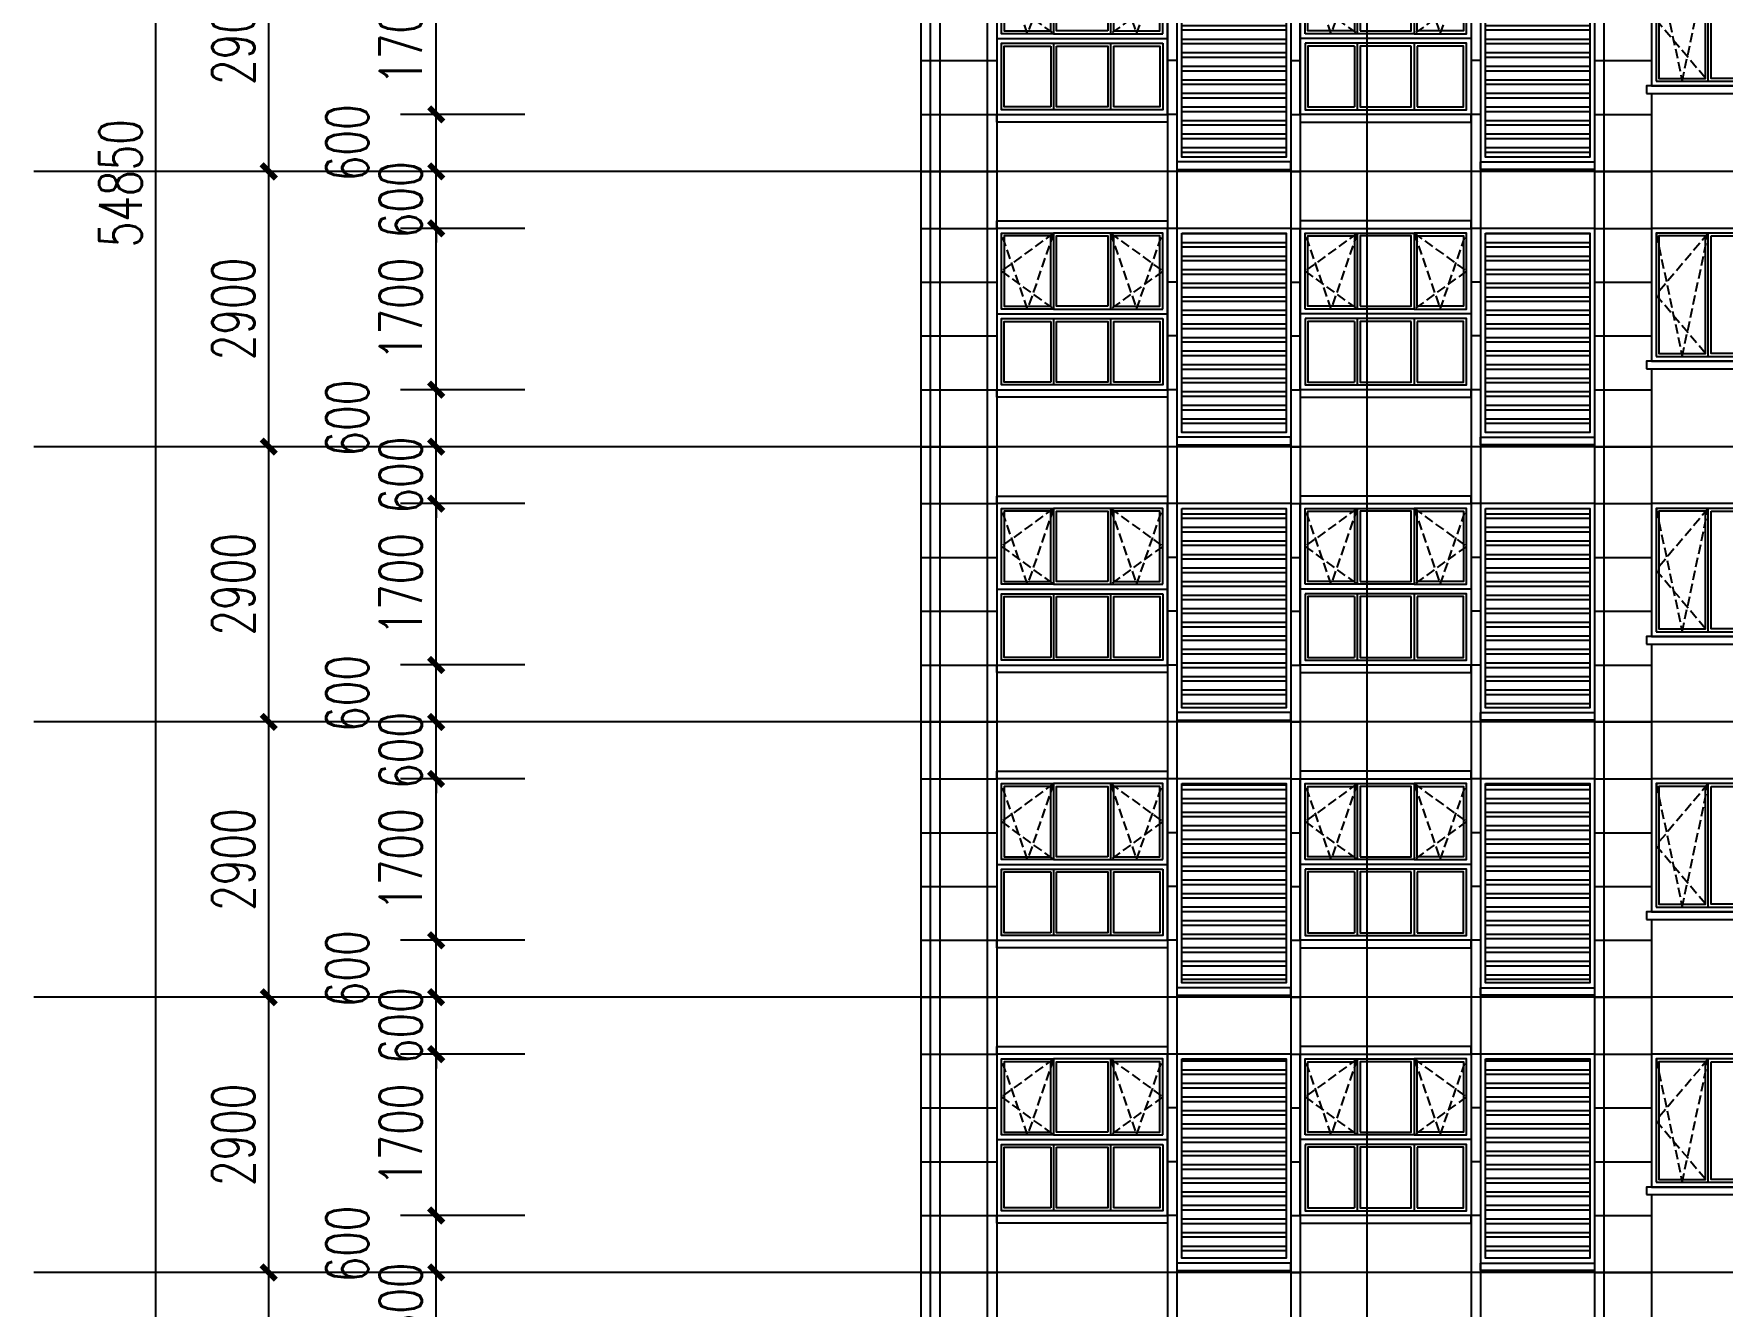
# Model space of a CAD drawing. Extents: x -59851 to 653804, y -249523 to 437614.
# Drawn here: x 465418 to 483213, y 380033 to 393438 of the extents above; entities that cross this region are included whole.
import ezdxf

# ---------------------------------------------------------------- set-up
doc = ezdxf.new("R2010")
doc.units = 0
doc.header["$LTSCALE"] = 1000
doc.header["$MEASUREMENT"] = 0
doc.linetypes.add('DASH', pattern=[0.35, 0.25, -0.1])
for name, color, linetype in [('A-材质分割线（横向）', 252, 'Continuous'), ('A-材质分割线（竖向）', 8, 'Continuous'), ('A-示意', 8, 'Continuous'), ('A-第三道尺寸线', 105, 'Continuous'), ('DOTE', 16, 'Continuous'), ('ELE-0', 142, 'Continuous'), ('ELE-2', 31, 'Continuous'), ('ELE-3', 35, 'Continuous'), ('PUB_DIM', 3, 'Continuous'), ('PUB_HATCH', 8, 'Continuous')]:
    doc.layers.add(name, color=color, linetype=linetype)
doc.styles.add('_TCH_DIM_T3', font='SIMPLEX.shx', dxfattribs={"width": 0.705882, "bigfont": 'GBCBIG.shx'})
doc.dimstyles.new('_TCH_ARCH&&150', dxfattribs={"dimtxt": 446.25, "dimasz": 150, "dimexe": 375, "dimexo": 450, "dimgap": 150, "dimtad": 1, "dimdec": 0, "dimzin": 0, "dimdsep": 46, "dimtxsty": '_TCH_DIM_T3', "dimblk": 'ARCHTICK', "dimcen": 0.09, "dimclrt": 7, "dimazin": 2, "dimtfac": 1, "dimtdec": 0, "dimtix": 1, "dimtmove": 2, "dimatfit": 3, "dimfxl": 0, "dimtolj": 1, "dimtzin": 0, "dimarcsym": 0})

# ---------------------------------------------------------------- blocks, each defined once
blk = doc.blocks.new('151400')
at = {"layer": 'A-示意', "linetype": 'DASH', "ltscale": 0.4}
for points in [[(426808, 377013), (426258, 376363), (426808, 375713)], [(426258, 377013), (426533, 375713), (426808, 377013)]]:
    blk.add_lwpolyline(points, dxfattribs=at)
at = {"layer": 'ELE-0'}
blk.add_line((426808, 375713), (426808, 377013), dxfattribs=at)
for points in [[(426208, 375663), (427708, 375663), (427708, 377063), (426208, 377063)], [(426258, 375713), (427658, 375713), (427658, 377013), (426258, 377013)], [(426778, 376983), (426288, 376983), (426288, 375743), (426778, 375743)], [(426838, 376983), (427628, 376983), (427628, 375743), (426838, 375743)]]:
    blk.add_lwpolyline(points, close=True, dxfattribs=at)
blk = doc.blocks.new('1718')
at = {"layer": 'A-示意', "linetype": 'DASH', "ltscale": 0.4}
for points in [[(443561, 363543), (443011, 363143), (443561, 362743)], [(443561, 363543), (443286, 362743), (443011, 363543)], [(444161, 363543), (444711, 363143), (444161, 362743)], [(444161, 363543), (444436, 362743), (444711, 363543)]]:
    blk.add_lwpolyline(points, dxfattribs=at)
at = {"layer": 'ELE-0'}
for p, q in [((443561, 363543), (443561, 362743)), ((444761, 363543), (444761, 361943)), ((444761, 362693), (442961, 362693)), ((443531, 362613), (443531, 361973)), ((443561, 362643), (443561, 361943)), ((444161, 362643), (444161, 361943)), ((444191, 362613), (444191, 361973))]:
    blk.add_line(p, q, dxfattribs=at)
for points in [[(442961, 361893), (442961, 363593), (444761, 363593), (444761, 361893), (442961, 361893)], [(443531, 362613), (443041, 362613), (443041, 361973), (443531, 361973)], [(444191, 361973), (444681, 361973), (444681, 362613), (444191, 362613)]]:
    blk.add_lwpolyline(points, dxfattribs=at)
for points in [[(443011, 362743), (443011, 363543), (444161, 363543), (444161, 362743)], [(443531, 362773), (443041, 362773), (443041, 363513), (443531, 363513)], [(443591, 362773), (444131, 362773), (444131, 363513), (443591, 363513)], [(444161, 362743), (444711, 362743), (444711, 363543), (444161, 363543)], [(444191, 363513), (444681, 363513), (444681, 362773), (444191, 362773)], [(443011, 362643), (443011, 361943), (444711, 361943), (444711, 362643)], [(444131, 362613), (443591, 362613), (443591, 361973), (444131, 361973)]]:
    blk.add_lwpolyline(points, close=True, dxfattribs=at)
blk = doc.blocks.new('nanssliman')
at = {"layer": 'PUB_HATCH'}
h = blk.add_hatch(dxfattribs=at)
h.set_pattern_fill('ANSI32', color=256, scale=30, angle=135)
h.set_pattern_definition([(180, (-15200, 0), (-1e-14, -142.875), []), (180, (-15247.63, 47.63), (-1e-14, -142.875), [])])
h.paths.add_polyline_path([(421108, 363647), (422208, 363647), (422208, 361547), (421108, 361547)])
h = blk.add_hatch(dxfattribs=at)
h.set_pattern_fill('ANSI32', color=256, scale=30, angle=135)
h.set_pattern_definition([(180, (0, 0), (-1e-14, -142.875), []), (180, (-47.63, 47.63), (-1e-14, -142.875), [])])
h.paths.add_polyline_path([(424308, 363647), (425408, 363647), (425408, 361547), (424308, 361547)])
at = {"layer": 'A-材质分割线（横向）'}
for points in [[(418358, 363697), (419158, 363697)], [(421058, 363697), (420958, 363697)], [(422258, 363697), (422358, 363697)], [(424258, 363697), (424158, 363697)], [(425458, 363697), (426058, 363697)], [(418358, 363130), (419158, 363130)], [(421058, 363130), (420958, 363130)], [(422258, 363130), (422358, 363130)], [(424258, 363130), (424158, 363130)], [(425458, 363130), (426058, 363130)], [(418358, 362564), (419158, 362564)], [(421058, 362564), (420958, 362564)], [(422258, 362564), (422358, 362564)], [(424258, 362564), (424158, 362564)], [(425458, 362564), (426058, 362564)], [(418358, 361997), (419158, 361997)], [(421058, 361997), (420958, 361997)], [(422258, 361997), (422358, 361997)], [(424258, 361997), (424158, 361997)], [(425458, 361997), (426058, 361997)], [(418358, 361397), (419158, 361397)], [(421058, 361397), (420958, 361397)], [(422258, 361397), (422358, 361397)], [(424258, 361397), (424158, 361397)], [(425458, 361397), (426058, 361397)]]:
    blk.add_lwpolyline(points, dxfattribs=at)
at = {"layer": 'A-材质分割线（竖向）'}
for points in [[(426058, 364297), (426058, 363697)], [(426058, 362297), (426058, 362297)], [(426058, 362217), (426058, 361397)]]:
    blk.add_lwpolyline(points, dxfattribs=at)
at = {"layer": 'ELE-2'}
for points in [[(418458, 364297), (418458, 361397)], [(419058, 364297), (419058, 361397)], [(419158, 364297), (419158, 361397)], [(420958, 364297), (420958, 361397)], [(421058, 364297), (421058, 361397)], [(422258, 364297), (422258, 361397)], [(422358, 364297), (422358, 361397)], [(424158, 364297), (424158, 361397)], [(424258, 364297), (424258, 361397)], [(425458, 364297), (425458, 361397)], [(425558, 364297), (425558, 361397)], [(426058, 363697), (426058, 362297)]]:
    blk.add_lwpolyline(points, dxfattribs=at)
at = {"layer": 'ELE-3'}
for points in [[(418358, 364297), (418358, 361397)], [(422258, 363697), (421058, 363697)], [(425458, 363697), (424258, 363697)]]:
    blk.add_lwpolyline(points, dxfattribs=at)
for points in [[(420958, 363697), (419158, 363697), (419158, 363777), (420958, 363777)], [(422358, 363697), (424158, 363697), (424158, 363777), (422358, 363777)], [(426008, 362217), (427608, 362217), (427608, 362297), (426008, 362297)], [(420958, 361917), (419158, 361917), (419158, 361997), (420958, 361997)], [(422358, 361917), (424158, 361917), (424158, 361997), (422358, 361997)], [(422258, 361497), (421058, 361497), (421058, 361417), (422258, 361417)], [(424258, 361497), (425458, 361497), (425458, 361417), (424258, 361417)]]:
    blk.add_lwpolyline(points, close=True, dxfattribs=at)
at = {"layer": 'PUB_HATCH'}
for points in [[(421108, 363647), (422208, 363647), (422208, 361547), (421108, 361547)], [(424308, 363647), (425408, 363647), (425408, 361547), (424308, 361547)]]:
    blk.add_lwpolyline(points, close=True, dxfattribs=at)
at = {"layer": 'ELE-0', "xscale": -1}
blk.add_blockref('1718', (863919, 104), dxfattribs=at)
at = {"layer": 'ELE-0'}
for name, p in [('1718', (-20603, 104)), ('151400', (-150, -13366))]:
    blk.add_blockref(name, p, dxfattribs=at)
blk = doc.blocks.new('_ArchTick')
at = {"color": 0, "linetype": 'ByBlock', "const_width": 0.4}
blk.add_lwpolyline([(-0.5, -0.5), (0.5, 0.5)], dxfattribs=at)
blk = doc.blocks.new('*D3881')
at = {"layer": 'Defpoints', "color": 0, "transparency": 16777216}
for p in [(466705, 419288), (468304, 419288), (468304, 364438)]:
    blk.add_point(p, dxfattribs=at)
at = {"layer": 'PUB_DIM', "color": 0, "lineweight": -2, "transparency": 16777216}
for p, q in [((467854, 419288), (466330, 419288)), ((466705, 364438), (466705, 419288)), ((467854, 364438), (466330, 364438))]:
    blk.add_line(p, q, dxfattribs=at)
at = {"layer": 'PUB_DIM', "color": 0, "lineweight": -2, "transparency": 16777216, "xscale": 150, "yscale": 150, "zscale": 150}
for p, rotation in [((466705, 419288), 90), ((466705, 364438), 270)]:
    blk.add_blockref('_ArchTick', p, dxfattribs=dict(at, rotation=rotation))
at = {"layer": 'PUB_DIM', "color": 7, "transparency": 16777216, "insert": (466332, 391863), "char_height": 446.2, "attachment_point": 5, "rotation": 90, "style": '_TCH_DIM_T3'}
blk.add_mtext('\\A1;54850', dxfattribs=at)
blk = doc.blocks.new('*D3891')
at = {"layer": 'Defpoints', "color": 0, "transparency": 16777216}
for p in [(467894, 394888), (469468, 394888), (469468, 391988)]:
    blk.add_point(p, dxfattribs=at)
at = {"layer": 'PUB_DIM', "color": 0, "lineweight": -2, "transparency": 16777216}
for p, q in [((469018, 394888), (467519, 394888)), ((467894, 391988), (467894, 394888)), ((469018, 391988), (467519, 391988))]:
    blk.add_line(p, q, dxfattribs=at)
at = {"layer": 'PUB_DIM', "color": 0, "lineweight": -2, "transparency": 16777216, "xscale": 150, "yscale": 150, "zscale": 150}
for p, rotation in [((467894, 394888), 90), ((467894, 391988), 270)]:
    blk.add_blockref('_ArchTick', p, dxfattribs=dict(at, rotation=rotation))
at = {"layer": 'PUB_DIM', "color": 7, "transparency": 16777216, "insert": (467521, 393438), "char_height": 446.2, "attachment_point": 5, "rotation": 90, "style": '_TCH_DIM_T3'}
blk.add_mtext('\\A1;2900', dxfattribs=at)
blk = doc.blocks.new('*D3892')
at = {"layer": 'Defpoints', "color": 0, "transparency": 16777216}
for p in [(467894, 391988), (469468, 391988), (469468, 389088)]:
    blk.add_point(p, dxfattribs=at)
at = {"layer": 'PUB_DIM', "color": 0, "lineweight": -2, "transparency": 16777216}
for p, q in [((469018, 391988), (467519, 391988)), ((467894, 389088), (467894, 391988)), ((469018, 389088), (467519, 389088))]:
    blk.add_line(p, q, dxfattribs=at)
at = {"layer": 'PUB_DIM', "color": 0, "lineweight": -2, "transparency": 16777216, "xscale": 150, "yscale": 150, "zscale": 150}
for p, rotation in [((467894, 391988), 90), ((467894, 389088), 270)]:
    blk.add_blockref('_ArchTick', p, dxfattribs=dict(at, rotation=rotation))
at = {"layer": 'PUB_DIM', "color": 7, "transparency": 16777216, "insert": (467521, 390538), "char_height": 446.2, "attachment_point": 5, "rotation": 90, "style": '_TCH_DIM_T3'}
blk.add_mtext('\\A1;2900', dxfattribs=at)
blk = doc.blocks.new('*D3893')
at = {"layer": 'Defpoints', "color": 0, "transparency": 16777216}
for p in [(467894, 389088), (469468, 389088), (469468, 386188)]:
    blk.add_point(p, dxfattribs=at)
at = {"layer": 'PUB_DIM', "color": 0, "lineweight": -2, "transparency": 16777216}
for p, q in [((469018, 389088), (467519, 389088)), ((467894, 386188), (467894, 389088)), ((469018, 386188), (467519, 386188))]:
    blk.add_line(p, q, dxfattribs=at)
at = {"layer": 'PUB_DIM', "color": 0, "lineweight": -2, "transparency": 16777216, "xscale": 150, "yscale": 150, "zscale": 150}
for p, rotation in [((467894, 389088), 90), ((467894, 386188), 270)]:
    blk.add_blockref('_ArchTick', p, dxfattribs=dict(at, rotation=rotation))
at = {"layer": 'PUB_DIM', "color": 7, "transparency": 16777216, "insert": (467521, 387638), "char_height": 446.2, "attachment_point": 5, "rotation": 90, "style": '_TCH_DIM_T3'}
blk.add_mtext('\\A1;2900', dxfattribs=at)
blk = doc.blocks.new('*D3894')
at = {"layer": 'Defpoints', "color": 0, "transparency": 16777216}
for p in [(467894, 386188), (469468, 386188), (469468, 383288)]:
    blk.add_point(p, dxfattribs=at)
at = {"layer": 'PUB_DIM', "color": 0, "lineweight": -2, "transparency": 16777216}
for p, q in [((469018, 386188), (467519, 386188)), ((467894, 383288), (467894, 386188)), ((469018, 383288), (467519, 383288))]:
    blk.add_line(p, q, dxfattribs=at)
at = {"layer": 'PUB_DIM', "color": 0, "lineweight": -2, "transparency": 16777216, "xscale": 150, "yscale": 150, "zscale": 150}
for p, rotation in [((467894, 386188), 90), ((467894, 383288), 270)]:
    blk.add_blockref('_ArchTick', p, dxfattribs=dict(at, rotation=rotation))
at = {"layer": 'PUB_DIM', "color": 7, "transparency": 16777216, "insert": (467521, 384738), "char_height": 446.2, "attachment_point": 5, "rotation": 90, "style": '_TCH_DIM_T3'}
blk.add_mtext('\\A1;2900', dxfattribs=at)
blk = doc.blocks.new('*D3895')
at = {"layer": 'Defpoints', "color": 0, "transparency": 16777216}
for p in [(467894, 383288), (469468, 383288), (469468, 380388)]:
    blk.add_point(p, dxfattribs=at)
at = {"layer": 'PUB_DIM', "color": 0, "lineweight": -2, "transparency": 16777216}
for p, q in [((469018, 383288), (467519, 383288)), ((467894, 380388), (467894, 383288)), ((469018, 380388), (467519, 380388))]:
    blk.add_line(p, q, dxfattribs=at)
at = {"layer": 'PUB_DIM', "color": 0, "lineweight": -2, "transparency": 16777216, "xscale": 150, "yscale": 150, "zscale": 150}
for p, rotation in [((467894, 383288), 90), ((467894, 380388), 270)]:
    blk.add_blockref('_ArchTick', p, dxfattribs=dict(at, rotation=rotation))
at = {"layer": 'PUB_DIM', "color": 7, "transparency": 16777216, "insert": (467521, 381838), "char_height": 446.2, "attachment_point": 5, "rotation": 90, "style": '_TCH_DIM_T3'}
blk.add_mtext('\\A1;2900', dxfattribs=at)
blk = doc.blocks.new('*D3896')
at = {"layer": 'Defpoints', "color": 0, "transparency": 16777216}
for p in [(467894, 380388), (469468, 380388), (469468, 377488)]:
    blk.add_point(p, dxfattribs=at)
at = {"layer": 'PUB_DIM', "color": 0, "lineweight": -2, "transparency": 16777216}
for p, q in [((469018, 380388), (467519, 380388)), ((467894, 377488), (467894, 380388)), ((469018, 377488), (467519, 377488))]:
    blk.add_line(p, q, dxfattribs=at)
at = {"layer": 'PUB_DIM', "color": 0, "lineweight": -2, "transparency": 16777216, "xscale": 150, "yscale": 150, "zscale": 150}
for p, rotation in [((467894, 380388), 90), ((467894, 377488), 270)]:
    blk.add_blockref('_ArchTick', p, dxfattribs=dict(at, rotation=rotation))
at = {"layer": 'PUB_DIM', "color": 7, "transparency": 16777216, "insert": (467521, 378938), "char_height": 446.2, "attachment_point": 5, "rotation": 90, "style": '_TCH_DIM_T3'}
blk.add_mtext('\\A1;2900', dxfattribs=at)
blk = doc.blocks.new('*D3917')
at = {"layer": 'A-第三道尺寸线', "color": 0, "lineweight": -2, "transparency": 16777216}
for p, q in [((469659, 380388), (469659, 380538)), ((470593, 380388), (469284, 380388)), ((469659, 379788), (469659, 380388)), ((470593, 379788), (469284, 379788)), ((469659, 379788), (469659, 379638))]:
    blk.add_line(p, q, dxfattribs=at)
at = {"layer": 'Defpoints', "color": 0, "transparency": 16777216}
for p in [(469659, 380388), (471043, 380388), (471043, 379788)]:
    blk.add_point(p, dxfattribs=at)
at = {"layer": 'A-第三道尺寸线', "color": 0, "lineweight": -2, "transparency": 16777216, "xscale": 150, "yscale": 150, "zscale": 150}
for p, rotation in [((469659, 380388), 270), ((469659, 379788), 90)]:
    blk.add_blockref('_ArchTick', p, dxfattribs=dict(at, rotation=rotation))
at = {"layer": 'A-第三道尺寸线', "color": 7, "transparency": 16777216, "insert": (469286, 380088), "char_height": 446.2, "attachment_point": 5, "rotation": 90, "style": '_TCH_DIM_T3'}
blk.add_mtext('\\A1;600', dxfattribs=at)
blk = doc.blocks.new('*D3918')
at = {"layer": 'A-第三道尺寸线', "color": 0, "lineweight": -2, "transparency": 16777216}
for p, q in [((470593, 380988), (469284, 380988)), ((469659, 380388), (469659, 380988)), ((470593, 380388), (469284, 380388))]:
    blk.add_line(p, q, dxfattribs=at)
at = {"layer": 'Defpoints', "color": 0, "transparency": 16777216}
for p in [(469659, 380988), (471043, 380988), (471043, 380388)]:
    blk.add_point(p, dxfattribs=at)
at = {"layer": 'A-第三道尺寸线', "color": 0, "lineweight": -2, "transparency": 16777216, "xscale": 150, "yscale": 150, "zscale": 150}
for p, rotation in [((469659, 380988), 90), ((469659, 380388), 270)]:
    blk.add_blockref('_ArchTick', p, dxfattribs=dict(at, rotation=rotation))
at = {"layer": 'A-第三道尺寸线', "color": 7, "transparency": 16777216, "insert": (468721, 380688), "char_height": 446.2, "attachment_point": 5, "rotation": 90, "style": '_TCH_DIM_T3'}
blk.add_mtext('\\A1;600', dxfattribs=at)
blk = doc.blocks.new('*D3919')
at = {"layer": 'A-第三道尺寸线', "color": 0, "lineweight": -2, "transparency": 16777216}
for p, q in [((470593, 382688), (469284, 382688)), ((469659, 380988), (469659, 382688)), ((470593, 380988), (469284, 380988))]:
    blk.add_line(p, q, dxfattribs=at)
at = {"layer": 'Defpoints', "color": 0, "transparency": 16777216}
for p in [(469659, 382688), (471043, 382688), (471043, 380988)]:
    blk.add_point(p, dxfattribs=at)
at = {"layer": 'A-第三道尺寸线', "color": 0, "lineweight": -2, "transparency": 16777216, "xscale": 150, "yscale": 150, "zscale": 150}
for p, rotation in [((469659, 382688), 90), ((469659, 380988), 270)]:
    blk.add_blockref('_ArchTick', p, dxfattribs=dict(at, rotation=rotation))
at = {"layer": 'A-第三道尺寸线', "color": 7, "transparency": 16777216, "insert": (469286, 381838), "char_height": 446.2, "attachment_point": 5, "rotation": 90, "style": '_TCH_DIM_T3'}
blk.add_mtext('\\A1;1700', dxfattribs=at)
blk = doc.blocks.new('*D3920')
at = {"layer": 'A-第三道尺寸线', "color": 0, "lineweight": -2, "transparency": 16777216}
for p, q in [((469659, 383288), (469659, 383438)), ((470593, 383288), (469284, 383288)), ((469659, 382688), (469659, 383288)), ((470593, 382688), (469284, 382688)), ((469659, 382688), (469659, 382538))]:
    blk.add_line(p, q, dxfattribs=at)
at = {"layer": 'Defpoints', "color": 0, "transparency": 16777216}
for p in [(469659, 383288), (471043, 383288), (471043, 382688)]:
    blk.add_point(p, dxfattribs=at)
at = {"layer": 'A-第三道尺寸线', "color": 0, "lineweight": -2, "transparency": 16777216, "xscale": 150, "yscale": 150, "zscale": 150}
for p, rotation in [((469659, 383288), 270), ((469659, 382688), 90)]:
    blk.add_blockref('_ArchTick', p, dxfattribs=dict(at, rotation=rotation))
at = {"layer": 'A-第三道尺寸线', "color": 7, "transparency": 16777216, "insert": (469286, 382988), "char_height": 446.2, "attachment_point": 5, "rotation": 90, "style": '_TCH_DIM_T3'}
blk.add_mtext('\\A1;600', dxfattribs=at)
blk = doc.blocks.new('*D3921')
at = {"layer": 'A-第三道尺寸线', "color": 0, "lineweight": -2, "transparency": 16777216}
for p, q in [((470593, 383888), (469284, 383888)), ((469659, 383288), (469659, 383888)), ((470593, 383288), (469284, 383288))]:
    blk.add_line(p, q, dxfattribs=at)
at = {"layer": 'Defpoints', "color": 0, "transparency": 16777216}
for p in [(469659, 383888), (471043, 383888), (471043, 383288)]:
    blk.add_point(p, dxfattribs=at)
at = {"layer": 'A-第三道尺寸线', "color": 0, "lineweight": -2, "transparency": 16777216, "xscale": 150, "yscale": 150, "zscale": 150}
for p, rotation in [((469659, 383888), 90), ((469659, 383288), 270)]:
    blk.add_blockref('_ArchTick', p, dxfattribs=dict(at, rotation=rotation))
at = {"layer": 'A-第三道尺寸线', "color": 7, "transparency": 16777216, "insert": (468721, 383588), "char_height": 446.2, "attachment_point": 5, "rotation": 90, "style": '_TCH_DIM_T3'}
blk.add_mtext('\\A1;600', dxfattribs=at)
blk = doc.blocks.new('*D3922')
at = {"layer": 'A-第三道尺寸线', "color": 0, "lineweight": -2, "transparency": 16777216}
for p, q in [((470593, 385588), (469284, 385588)), ((469659, 383888), (469659, 385588)), ((470593, 383888), (469284, 383888))]:
    blk.add_line(p, q, dxfattribs=at)
at = {"layer": 'Defpoints', "color": 0, "transparency": 16777216}
for p in [(469659, 385588), (471043, 385588), (471043, 383888)]:
    blk.add_point(p, dxfattribs=at)
at = {"layer": 'A-第三道尺寸线', "color": 0, "lineweight": -2, "transparency": 16777216, "xscale": 150, "yscale": 150, "zscale": 150}
for p, rotation in [((469659, 385588), 90), ((469659, 383888), 270)]:
    blk.add_blockref('_ArchTick', p, dxfattribs=dict(at, rotation=rotation))
at = {"layer": 'A-第三道尺寸线', "color": 7, "transparency": 16777216, "insert": (469286, 384738), "char_height": 446.2, "attachment_point": 5, "rotation": 90, "style": '_TCH_DIM_T3'}
blk.add_mtext('\\A1;1700', dxfattribs=at)
blk = doc.blocks.new('*D3923')
at = {"layer": 'A-第三道尺寸线', "color": 0, "lineweight": -2, "transparency": 16777216}
for p, q in [((469659, 386188), (469659, 386338)), ((470593, 386188), (469284, 386188)), ((469659, 385588), (469659, 386188)), ((470593, 385588), (469284, 385588)), ((469659, 385588), (469659, 385438))]:
    blk.add_line(p, q, dxfattribs=at)
at = {"layer": 'Defpoints', "color": 0, "transparency": 16777216}
for p in [(469659, 386188), (471043, 386188), (471043, 385588)]:
    blk.add_point(p, dxfattribs=at)
at = {"layer": 'A-第三道尺寸线', "color": 0, "lineweight": -2, "transparency": 16777216, "xscale": 150, "yscale": 150, "zscale": 150}
for p, rotation in [((469659, 386188), 270), ((469659, 385588), 90)]:
    blk.add_blockref('_ArchTick', p, dxfattribs=dict(at, rotation=rotation))
at = {"layer": 'A-第三道尺寸线', "color": 7, "transparency": 16777216, "insert": (469286, 385888), "char_height": 446.2, "attachment_point": 5, "rotation": 90, "style": '_TCH_DIM_T3'}
blk.add_mtext('\\A1;600', dxfattribs=at)
blk = doc.blocks.new('*D3924')
at = {"layer": 'A-第三道尺寸线', "color": 0, "lineweight": -2, "transparency": 16777216}
for p, q in [((470593, 386788), (469284, 386788)), ((469659, 386188), (469659, 386788)), ((470593, 386188), (469284, 386188))]:
    blk.add_line(p, q, dxfattribs=at)
at = {"layer": 'Defpoints', "color": 0, "transparency": 16777216}
for p in [(469659, 386788), (471043, 386788), (471043, 386188)]:
    blk.add_point(p, dxfattribs=at)
at = {"layer": 'A-第三道尺寸线', "color": 0, "lineweight": -2, "transparency": 16777216, "xscale": 150, "yscale": 150, "zscale": 150}
for p, rotation in [((469659, 386788), 90), ((469659, 386188), 270)]:
    blk.add_blockref('_ArchTick', p, dxfattribs=dict(at, rotation=rotation))
at = {"layer": 'A-第三道尺寸线', "color": 7, "transparency": 16777216, "insert": (468721, 386488), "char_height": 446.2, "attachment_point": 5, "rotation": 90, "style": '_TCH_DIM_T3'}
blk.add_mtext('\\A1;600', dxfattribs=at)
blk = doc.blocks.new('*D3925')
at = {"layer": 'A-第三道尺寸线', "color": 0, "lineweight": -2, "transparency": 16777216}
for p, q in [((470593, 388488), (469284, 388488)), ((469659, 386788), (469659, 388488)), ((470593, 386788), (469284, 386788))]:
    blk.add_line(p, q, dxfattribs=at)
at = {"layer": 'Defpoints', "color": 0, "transparency": 16777216}
for p in [(469659, 388488), (471043, 388488), (471043, 386788)]:
    blk.add_point(p, dxfattribs=at)
at = {"layer": 'A-第三道尺寸线', "color": 0, "lineweight": -2, "transparency": 16777216, "xscale": 150, "yscale": 150, "zscale": 150}
for p, rotation in [((469659, 388488), 90), ((469659, 386788), 270)]:
    blk.add_blockref('_ArchTick', p, dxfattribs=dict(at, rotation=rotation))
at = {"layer": 'A-第三道尺寸线', "color": 7, "transparency": 16777216, "insert": (469286, 387638), "char_height": 446.2, "attachment_point": 5, "rotation": 90, "style": '_TCH_DIM_T3'}
blk.add_mtext('\\A1;1700', dxfattribs=at)
blk = doc.blocks.new('*D3926')
at = {"layer": 'A-第三道尺寸线', "color": 0, "lineweight": -2, "transparency": 16777216}
for p, q in [((469659, 389088), (469659, 389238)), ((470593, 389088), (469284, 389088)), ((469659, 388488), (469659, 389088)), ((470593, 388488), (469284, 388488)), ((469659, 388488), (469659, 388338))]:
    blk.add_line(p, q, dxfattribs=at)
at = {"layer": 'Defpoints', "color": 0, "transparency": 16777216}
for p in [(469659, 389088), (471043, 389088), (471043, 388488)]:
    blk.add_point(p, dxfattribs=at)
at = {"layer": 'A-第三道尺寸线', "color": 0, "lineweight": -2, "transparency": 16777216, "xscale": 150, "yscale": 150, "zscale": 150}
for p, rotation in [((469659, 389088), 270), ((469659, 388488), 90)]:
    blk.add_blockref('_ArchTick', p, dxfattribs=dict(at, rotation=rotation))
at = {"layer": 'A-第三道尺寸线', "color": 7, "transparency": 16777216, "insert": (469286, 388788), "char_height": 446.2, "attachment_point": 5, "rotation": 90, "style": '_TCH_DIM_T3'}
blk.add_mtext('\\A1;600', dxfattribs=at)
blk = doc.blocks.new('*D3927')
at = {"layer": 'A-第三道尺寸线', "color": 0, "lineweight": -2, "transparency": 16777216}
for p, q in [((470593, 389688), (469284, 389688)), ((469659, 389088), (469659, 389688)), ((470593, 389088), (469284, 389088))]:
    blk.add_line(p, q, dxfattribs=at)
at = {"layer": 'Defpoints', "color": 0, "transparency": 16777216}
for p in [(469659, 389688), (471043, 389688), (471043, 389088)]:
    blk.add_point(p, dxfattribs=at)
at = {"layer": 'A-第三道尺寸线', "color": 0, "lineweight": -2, "transparency": 16777216, "xscale": 150, "yscale": 150, "zscale": 150}
for p, rotation in [((469659, 389688), 90), ((469659, 389088), 270)]:
    blk.add_blockref('_ArchTick', p, dxfattribs=dict(at, rotation=rotation))
at = {"layer": 'A-第三道尺寸线', "color": 7, "transparency": 16777216, "insert": (468721, 389388), "char_height": 446.2, "attachment_point": 5, "rotation": 90, "style": '_TCH_DIM_T3'}
blk.add_mtext('\\A1;600', dxfattribs=at)
blk = doc.blocks.new('*D3928')
at = {"layer": 'A-第三道尺寸线', "color": 0, "lineweight": -2, "transparency": 16777216}
for p, q in [((470593, 391388), (469284, 391388)), ((469659, 389688), (469659, 391388)), ((470593, 389688), (469284, 389688))]:
    blk.add_line(p, q, dxfattribs=at)
at = {"layer": 'Defpoints', "color": 0, "transparency": 16777216}
for p in [(469659, 391388), (471043, 391388), (471043, 389688)]:
    blk.add_point(p, dxfattribs=at)
at = {"layer": 'A-第三道尺寸线', "color": 0, "lineweight": -2, "transparency": 16777216, "xscale": 150, "yscale": 150, "zscale": 150}
for p, rotation in [((469659, 391388), 90), ((469659, 389688), 270)]:
    blk.add_blockref('_ArchTick', p, dxfattribs=dict(at, rotation=rotation))
at = {"layer": 'A-第三道尺寸线', "color": 7, "transparency": 16777216, "insert": (469286, 390538), "char_height": 446.2, "attachment_point": 5, "rotation": 90, "style": '_TCH_DIM_T3'}
blk.add_mtext('\\A1;1700', dxfattribs=at)
blk = doc.blocks.new('*D3929')
at = {"layer": 'A-第三道尺寸线', "color": 0, "lineweight": -2, "transparency": 16777216}
for p, q in [((469659, 391988), (469659, 392138)), ((470593, 391988), (469284, 391988)), ((469659, 391388), (469659, 391988)), ((470593, 391388), (469284, 391388)), ((469659, 391388), (469659, 391238))]:
    blk.add_line(p, q, dxfattribs=at)
at = {"layer": 'Defpoints', "color": 0, "transparency": 16777216}
for p in [(469659, 391988), (471043, 391988), (471043, 391388)]:
    blk.add_point(p, dxfattribs=at)
at = {"layer": 'A-第三道尺寸线', "color": 0, "lineweight": -2, "transparency": 16777216, "xscale": 150, "yscale": 150, "zscale": 150}
for p, rotation in [((469659, 391988), 270), ((469659, 391388), 90)]:
    blk.add_blockref('_ArchTick', p, dxfattribs=dict(at, rotation=rotation))
at = {"layer": 'A-第三道尺寸线', "color": 7, "transparency": 16777216, "insert": (469286, 391688), "char_height": 446.2, "attachment_point": 5, "rotation": 90, "style": '_TCH_DIM_T3'}
blk.add_mtext('\\A1;600', dxfattribs=at)
blk = doc.blocks.new('*D3930')
at = {"layer": 'A-第三道尺寸线', "color": 0, "lineweight": -2, "transparency": 16777216}
for p, q in [((470593, 392588), (469284, 392588)), ((469659, 391988), (469659, 392588)), ((470593, 391988), (469284, 391988))]:
    blk.add_line(p, q, dxfattribs=at)
at = {"layer": 'Defpoints', "color": 0, "transparency": 16777216}
for p in [(469659, 392588), (471043, 392588), (471043, 391988)]:
    blk.add_point(p, dxfattribs=at)
at = {"layer": 'A-第三道尺寸线', "color": 0, "lineweight": -2, "transparency": 16777216, "xscale": 150, "yscale": 150, "zscale": 150}
for p, rotation in [((469659, 392588), 90), ((469659, 391988), 270)]:
    blk.add_blockref('_ArchTick', p, dxfattribs=dict(at, rotation=rotation))
at = {"layer": 'A-第三道尺寸线', "color": 7, "transparency": 16777216, "insert": (468721, 392288), "char_height": 446.2, "attachment_point": 5, "rotation": 90, "style": '_TCH_DIM_T3'}
blk.add_mtext('\\A1;600', dxfattribs=at)
blk = doc.blocks.new('*D3931')
at = {"layer": 'A-第三道尺寸线', "color": 0, "lineweight": -2, "transparency": 16777216}
for p, q in [((470593, 394288), (469284, 394288)), ((469659, 392588), (469659, 394288)), ((470593, 392588), (469284, 392588))]:
    blk.add_line(p, q, dxfattribs=at)
at = {"layer": 'Defpoints', "color": 0, "transparency": 16777216}
for p in [(469659, 394288), (471043, 394288), (471043, 392588)]:
    blk.add_point(p, dxfattribs=at)
at = {"layer": 'A-第三道尺寸线', "color": 0, "lineweight": -2, "transparency": 16777216, "xscale": 150, "yscale": 150, "zscale": 150}
for p, rotation in [((469659, 394288), 90), ((469659, 392588), 270)]:
    blk.add_blockref('_ArchTick', p, dxfattribs=dict(at, rotation=rotation))
at = {"layer": 'A-第三道尺寸线', "color": 7, "transparency": 16777216, "insert": (469286, 393438), "char_height": 446.2, "attachment_point": 5, "rotation": 90, "style": '_TCH_DIM_T3'}
blk.add_mtext('\\A1;1700', dxfattribs=at)

msp = doc.modelspace()

# ---------------------------------------------------------------- linework, layer by layer
at = {"layer": 'DOTE'}
for p, q in [((474966.5, 423848.2), (474966.5, 363523.9)), ((479466.5, 423848.2), (479466.5, 363523.9)), ((503797.4, 391987.8), (465417.9, 391987.8)), ((503797.4, 389087.8), (465417.9, 389087.8)), ((503797.4, 386187.8), (465417.9, 386187.8)), ((503797.4, 383287.8), (465417.9, 383287.8)), ((503797.4, 380387.8), (465417.9, 380387.8))]:
    msp.add_line(p, q, dxfattribs=at)

# ---------------------------------------------------------------- block references
for p in [(56408.3, 30590.8), (56408.3, 27690.8), (56408.3, 24790.8), (56408.3, 21890.8), (56408.3, 18990.8), (56408.3, 16090.8)]:
    msp.add_blockref('nanssliman', p)

# ---------------------------------------------------------------- dimensions: what is measured, and where the dimension line sits
at = {"layer": 'A-第三道尺寸线'}
for p1, p2, picture, middle in [((471042.9, 392587.8), (471042.9, 394287.8), '*D3931', (469285.7, 393437.8)), ((471042.9, 391387.8), (471042.9, 391987.8), '*D3929', (469285.7, 391687.8)), ((471042.9, 389687.8), (471042.9, 391387.8), '*D3928', (469285.7, 390537.8)), ((471042.9, 388487.8), (471042.9, 389087.8), '*D3926', (469285.7, 388787.8)), ((471042.9, 386787.8), (471042.9, 388487.8), '*D3925', (469285.7, 387637.8)), ((471042.9, 385587.8), (471042.9, 386187.8), '*D3923', (469285.7, 385887.8)), ((471042.9, 383887.8), (471042.9, 385587.8), '*D3922', (469285.7, 384737.8)), ((471042.9, 382687.8), (471042.9, 383287.8), '*D3920', (469285.7, 382987.8)), ((471042.9, 380987.8), (471042.9, 382687.8), '*D3919', (469285.7, 381837.8)), ((471042.9, 379787.8), (471042.9, 380387.8), '*D3917', (469285.7, 380087.8))]:
    dim = msp.add_aligned_dim(p1=p1, p2=p2, distance=1384.1, dimstyle='_TCH_ARCH&&150', dxfattribs=at)
    dim.commit()
    dim.dimension.update_dxf_attribs({"geometry": picture, "text_midpoint": middle})
for base, p1, p2, picture, middle in [((469658.8, 392587.8), (471042.9, 391987.8), (471042.9, 392587.8), '*D3930', (468721.3, 392287.8)), ((469658.8, 389687.8), (471042.9, 389087.8), (471042.9, 389687.8), '*D3927', (468721.3, 389387.8)), ((469658.8, 386787.8), (471042.9, 386187.8), (471042.9, 386787.8), '*D3924', (468721.3, 386487.8)), ((469658.8, 383887.8), (471042.9, 383287.8), (471042.9, 383887.8), '*D3921', (468721.3, 383587.8)), ((469658.8, 380987.8), (471042.9, 380387.8), (471042.9, 380987.8), '*D3918', (468721.3, 380687.8))]:
    dim = msp.add_linear_dim(base=base, p1=p1, p2=p2, angle=90, dimstyle='_TCH_ARCH&&150', dxfattribs=at)
    dim.commit()
    dim.dimension.update_dxf_attribs({"geometry": picture, "text_midpoint": middle, "dimtype": 161})
at = {"layer": 'PUB_DIM'}
for p1, p2, distance, picture, middle in [((468304.1, 364437.8), (468304.1, 419287.8), 1599, '*D3881', (466332, 391862.8)), ((469467.6, 391987.8), (469467.6, 394887.8), 1573.3, '*D3891', (467521.2, 393437.8)), ((469467.6, 389087.8), (469467.6, 391987.8), 1573.3, '*D3892', (467521.2, 390537.8)), ((469467.6, 386187.8), (469467.6, 389087.8), 1573.3, '*D3893', (467521.2, 387637.8)), ((469467.6, 383287.8), (469467.6, 386187.8), 1573.3, '*D3894', (467521.2, 384737.8)), ((469467.6, 380387.8), (469467.6, 383287.8), 1573.3, '*D3895', (467521.2, 381837.8)), ((469467.6, 377487.8), (469467.6, 380387.8), 1573.3, '*D3896', (467521.2, 378937.8))]:
    dim = msp.add_aligned_dim(p1=p1, p2=p2, distance=distance, dimstyle='_TCH_ARCH&&150', dxfattribs=at)
    dim.commit()
    dim.dimension.update_dxf_attribs({"geometry": picture, "text_midpoint": middle})

doc.saveas('drawing.dxf')
